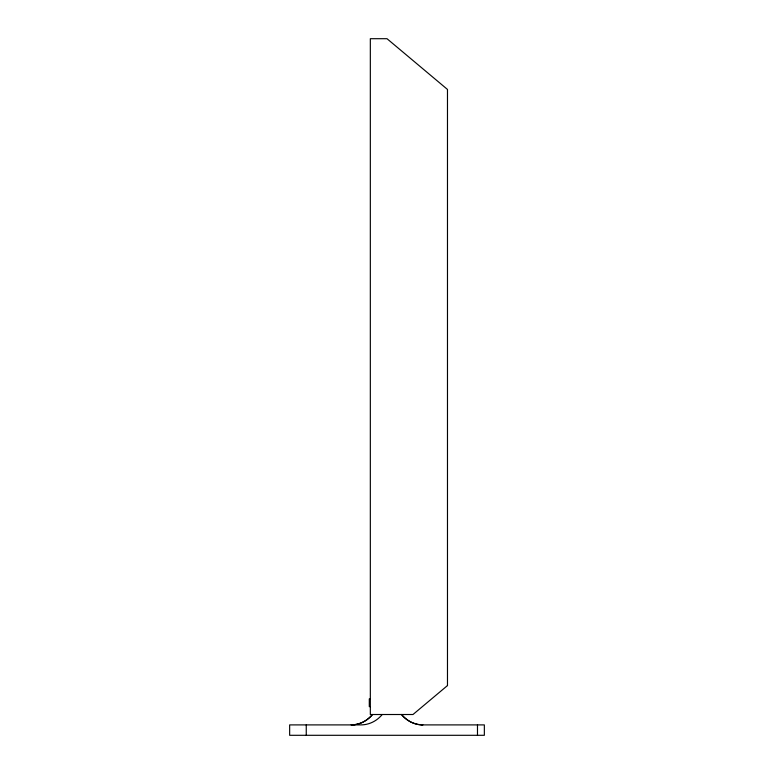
<?xml version="1.0" encoding="UTF-8"?>
<svg xmlns="http://www.w3.org/2000/svg" width="774" height="774" viewBox="0 0 774 774"><rect width="100%" height="100%" fill="white"/><g stroke="black" fill="none" stroke-linecap="round" stroke-linejoin="round"><path stroke-width="1.16" d="M370.33 698.912L369.295 698.912L369.295 706.633L370.33 706.633M421.414 724.899L484.35 724.899L484.35 735.3L289.65 735.3L289.65 724.899L360.829 724.899A30.825 28.58 -90 0 0 382.23 714.508M477.481 724.899L477.481 735.3M306.252 724.899L306.252 735.3M372.42 714.508A30.825 28.483 90 0 1 351.096 724.899A30.825 28.58 90 0 0 372.488 714.508M401.58 714.508A30.825 28.483 90 0 0 422.904 724.899A30.825 28.58 90 0 1 401.512 714.508M447.478 685.571L412.987 714.508L370.33 714.508L370.33 38.7L387 38.7L447.478 89.445L447.478 685.571"/></g></svg>
